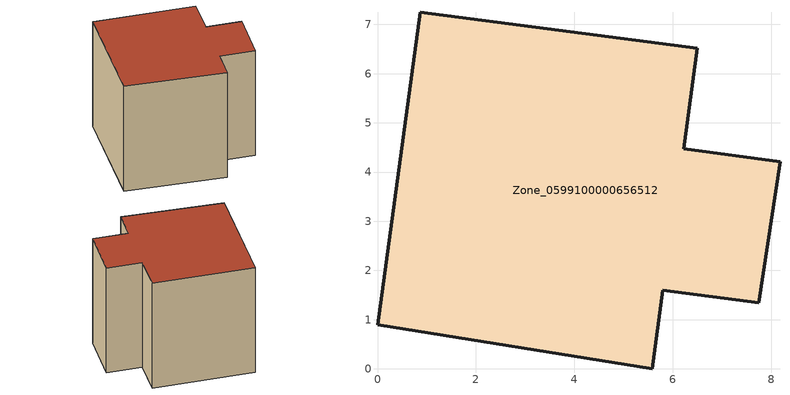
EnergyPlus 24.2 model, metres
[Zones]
Zone_0599100000656512
 floor ground (C_G): 6.22,4.47 8.18,4.21 7.75,1.34 5.8,1.6 5.58,0 0,0.9 0.87,7.25 6.5,6.52 z0
 wall outside (C_F): 0.87,7.25 0,0.9 5.58,0 5.8,1.6 7.75,1.34 8.18,4.21 6.22,4.47 6.5,6.52 0.87,7.25 z0:6.66
 roof outside (C_R): 6.22,4.47 6.5,6.52 0.87,7.25 0,0.9 5.58,0 5.8,1.6 7.75,1.34 8.18,4.21 z6.66
[BUILDING]
Pand.0599100000656512: North Axis=0; Terrain=City; Loads Convergence Tolerance Value=0.04; Temperature Convergence Tolerance Value=0.4; Solar Distribution=FullExterior; Maximum Number of Warmup Days=25; Minimum Number of Warmup Days=1
[Site:Location]
Rotterdam.The.Hague.AP_ZH_NLD Design_Conditions: Latitude=51.96; Longitude=4.45; Time Zone=1; Elevation=-4.5
[SITE:GROUNDTEMPERATURE:BUILDINGSURFACE]
18, 18, 18, 18, 18, 18, 18, 18, 18, 18, 18, 18
[MATERIAL] Thermal Absorptance=0.9; Solar Absorptance=0.7; Visible Absorptance=0.7
Name | Roughness | Thickness | Conductivity | Density | Specific Heat
G.TC.1946 | MediumSmooth | 0.15 | 1 | 540 | 1210
F.TC.1946 | Rough | 0.3 | 0.857143 | 1920 | 840
R.TC.1946 | MediumRough | 0.2 | 0.909091 | 1500 | 1000
[CONSTRUCTION]
C_G: G.TC.1946
C_F: F.TC.1946
C_R: R.TC.1946
[ZONE]
Zone_0599100000656512: Type=1; Multiplier=1; Ceiling Height=Autocalculate; Volume=Autocalculate; Floor Area=autocalculate; Part of Total Floor Area=Yes
[ZONEINFILTRATION:DESIGNFLOWRATE]
Infil_Zone_0599100000656512: Zone or ZoneList or Space or SpaceList=Zone_0599100000656512; Schedule=AlwaysOn; Design Flow Rate Calculation Method=Flow/Area; Flow Rate per Floor Area=0.003; Constant Term Coefficient=1; Temperature Term Coefficient=0; Velocity Term Coefficient=0; Velocity Squared Term Coefficient=0
[HVACTEMPLATE:ZONE:IDEALLOADSAIRSYSTEM]
Zone_0599100000656512: Maximum Heating Supply Air Temperature=50; Minimum Cooling Supply Air Temperature=13; Maximum Heating Supply Air Humidity Ratio=0.0156; Minimum Cooling Supply Air Humidity Ratio=0.0077; Heating Limit=NoLimit; Cooling Limit=NoLimit; Dehumidification Control Type=ConstantSensibleHeatRatio; Cooling Sensible Heat Ratio=0.7; Dehumidification Setpoint=60; Humidification Control Type=None; Humidification Setpoint=30; Outdoor Air Method=None; Outdoor Air Flow Rate per Person=0.00944; Outdoor Air Flow Rate per Zone Floor Area=0; Outdoor Air Flow Rate per Zone=0; Demand Controlled Ventilation Type=None; Outdoor Air Economizer Type=NoEconomizer; Heat Recovery Type=None; Sensible Heat Recovery Effectiveness=0.7; Latent Heat Recovery Effectiveness=0.65
[ZONECONTROL:THERMOSTAT]
ThermostatControl_Zone_0599100000656512: Zone or ZoneList=Zone_0599100000656512; Control Type Schedule=DualSetpointControlType; Control 1=Thermostat_Zone_0599100000656512; Temperature Difference Between Cutout And Setpoint=0
[THERMOSTATSETPOINT:DUALSETPOINT]
Thermostat_Zone_0599100000656512: Heating Setpoint Temperature Schedule=HeatingSetpoint_Zone_0599100000656512; Cooling Setpoint Temperature Schedule=CoolingSetpoint_Zone_0599100000656512
[SCHEDULE:COMPACT]
HeatingSetpoint_Zone_0599100000656512: Through: 12/31, For: AllDays, Until: 24:00, 21
CoolingSetpoint_Zone_0599100000656512: Through: 12/31, For: AllDays, Until: 24:00, 24
DualSetpointControlType: Through: 12/31, For: AllDays, Until: 24:00, 4
AlwaysOn: Through: 12/31, For: AllDays, Until: 24:00, 1
